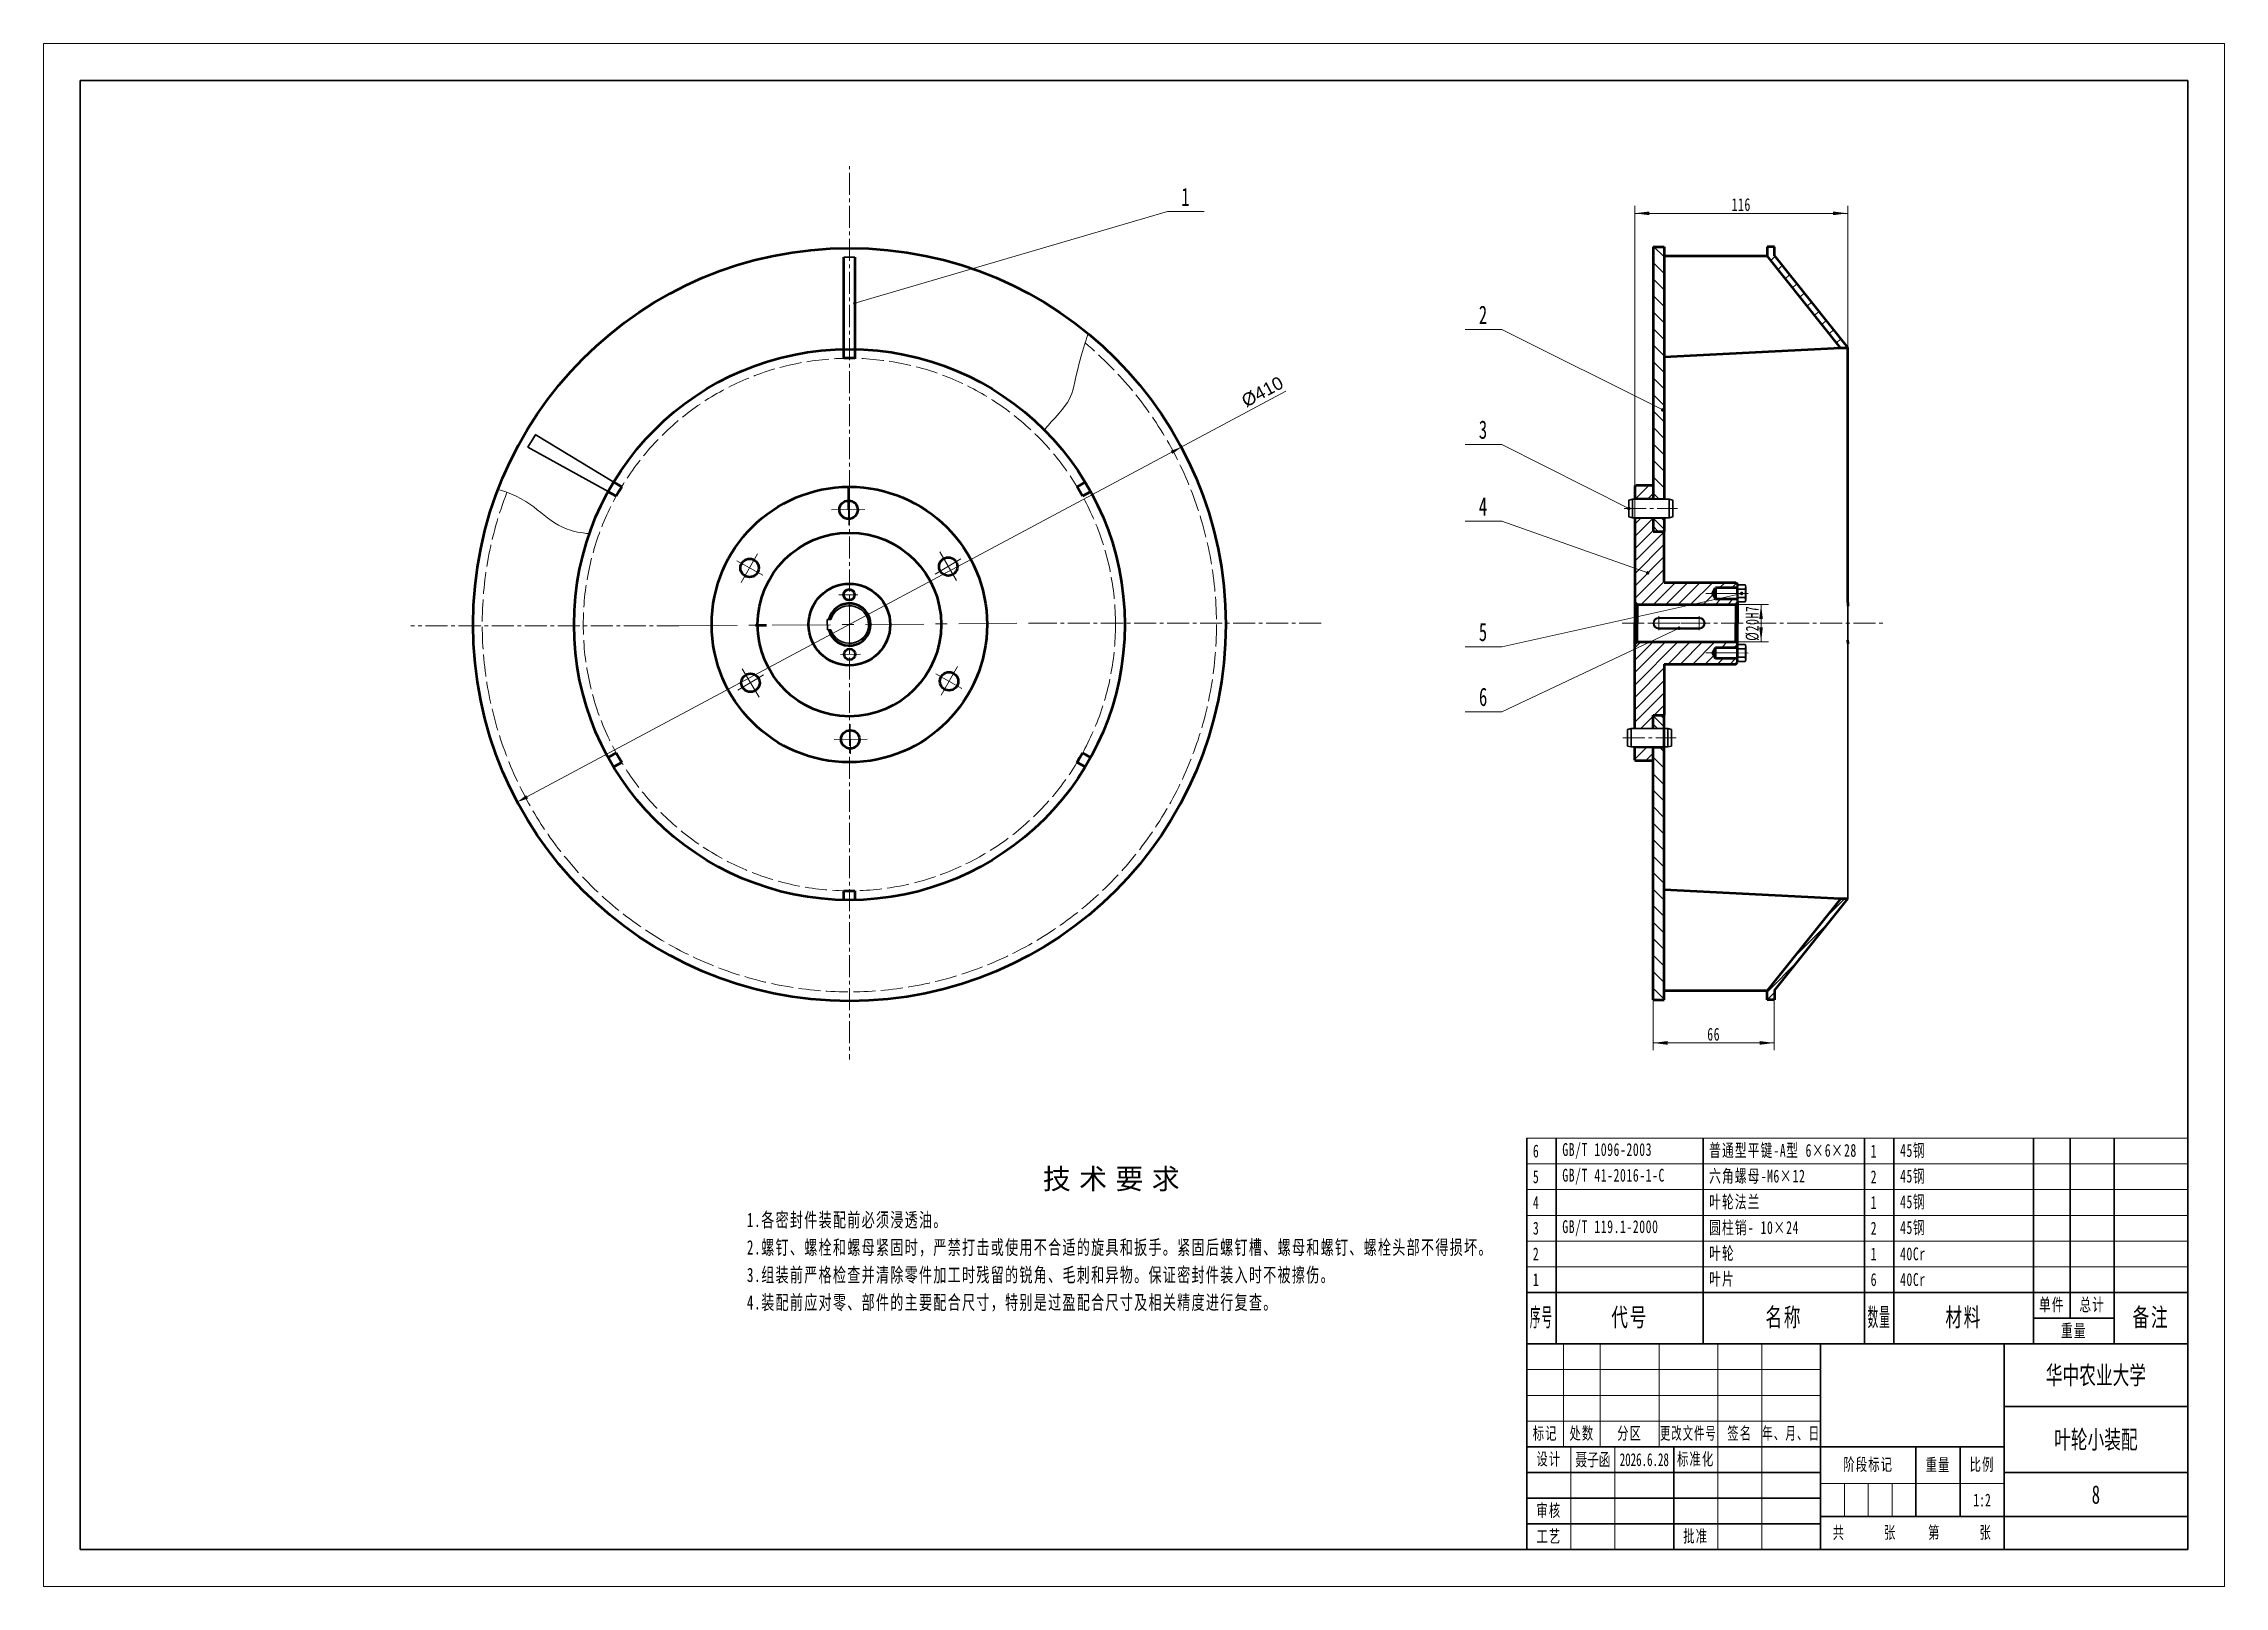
# Model space of a CAD drawing. Header units: millimetres. Extents: x -594 to 594, y -420 to 420.
import ezdxf
from ezdxf.enums import TextEntityAlignment as Align

# ---------------------------------------------------------------- set-up
doc = ezdxf.new("R2010")
doc.units = ezdxf.units.MM
for name, pattern in [('ACAD_ISO02W100', [15, 12, -3]), ('CENTER', [50.8, 31.75, -6.35, 6.35, -6.35]), ('点画线', [18, 12, -2, 2, -2])]:
    doc.linetypes.add(name, pattern=pattern)
doc.layers.get('0').update_dxf_attribs({"lineweight": 35})
for name, color, linetype, lineweight in [('中心线层', 1, '点画线', 18), ('剖面线层', 4, 'Continuous', 18), ('尺寸线层', 3, 'Continuous', 18), ('点划线', 1, 'CENTER', 18), ('粗实线', 7, 'Continuous', 50), ('粗实线层', 7, 'Continuous', 35), ('细实线层', 7, 'Continuous', 18), ('虚线', 2, 'ACAD_ISO02W100', 18)]:
    doc.layers.add(name, color=color, linetype=linetype, lineweight=lineweight)
doc.styles.get("Standard").update_dxf_attribs({"font": ''})
doc.styles.add('TitleStyle', font='')
doc.styles.add('标准', font='', dxfattribs={"width": 0.667})
doc.styles.get('Standard').set_extended_font_data('arial')
doc.styles.get('TitleStyle').set_extended_font_data('宋体')
doc.styles.get('标准').set_extended_font_data('宋体')
doc.dimstyles.new('GB_尺寸', dxfattribs={"dimscale": 2, "dimtxt": 3.5, "dimasz": 4, "dimexe": 2, "dimexo": 0, "dimtad": 1, "dimdsep": 46, "dimtxsty": '标准', "dimblk": '_CAXARROW', "dimcen": 0, "dimdle": 8, "dimazin": 2, "dimtfac": 0.707107, "dimtdec": 3, "dimtmove": 2, "dimatfit": 3, "dimldrblk": '_CAXARROW', "dimfxl": 1, "dimfrac": 2, "dimarcsym": 1})
doc.dimstyles.new('角度标注', dxfattribs={"dimscale": 2, "dimtxt": 3.5, "dimasz": 3, "dimexe": 3, "dimexo": 1, "dimgap": 1, "dimtad": 1, "dimdsep": 46, "dimtxsty": 'Standard', "dimcen": 1.5, "dimdle": 6, "dimaunit": 1, "dimadec": 0, "dimazin": 0, "dimtfac": 1, "dimtmove": 0, "dimatfit": 3, "dimfxl": 1, "dimtolj": 1, "dimarcsym": 0})
pattern_1 = [(135, (0, 0), (-4.49013, -4.49013), [])]
pattern_2 = [(135, (0, 0), (-2.245064, -2.245064), [])]
pattern_3 = [(45, (0, 0), (-3.367596, 3.367596), [])]

# ---------------------------------------------------------------- blocks, each defined once
blk = doc.blocks.new('$CAXA_TITLE_151E506F$')
at = {"layer": '粗实线层'}
for p, q in [((0, 56), (-180, 56)), ((-180, 56), (-180, 0)), ((-100, 56), (-100, 0)), ((-50, 56), (-50, 0)), ((0, 0), (0, 56)), ((0, 39), (-50, 39)), ((-50, 28), (-180, 28)), ((-140, 28), (-140, 0)), ((-74, 28), (-74, 9)), ((-62, 28), (-62, 9)), ((-100, 21), (-180, 21)), ((0, 21), (-50, 21)), ((-100, 14), (-180, 14)), ((-100, 7), (-180, 7)), ((0, 9), (-100, 9)), ((0, 0), (-180, 0))]:
    blk.add_line(p, q, dxfattribs=at)
at = {"layer": '细实线层'}
for p, q in [((-170, 56), (-170, 28)), ((-160, 56), (-160, 28)), ((-144, 56), (-144, 28)), ((-128, 56), (-128, 0)), ((-116, 56), (-116, 0)), ((-100, 49), (-180, 49)), ((-100, 42), (-180, 42)), ((-100, 35), (-180, 35)), ((-168, 28), (-168, 0)), ((-156, 28), (-156, 0)), ((-50, 18), (-100, 18)), ((-93.5, 18), (-93.5, 9)), ((-87, 18), (-87, 9)), ((-80.5, 18), (-80.5, 9))]:
    blk.add_line(p, q, dxfattribs=at)
at = {"layer": '尺寸线层', "attachment_point": 5, "line_spacing_factor": 1.369753, "style": '标准'}
for s, insert, char_height, width in [('\\T1.1;标记', (-175, 31.5), 3.386, 18), ('\\T1.1;处数', (-165, 31.5), 3.386, 18), ('\\T1.1;分区', (-152, 31.5), 3.386, 30), ('\\T1.1;{\\W0.60886;更改文件号}', (-136, 31.5), 3.3865, 30), ('\\T1.1;签名', (-122, 31.5), 3.386, 22), ('\\T1.1;{\\W0.622239;年、月、日}', (-108, 31.5), 3.3865, 30), ('\\T1.1;设计', (-174, 24.5), 3.386, 22), ('\\T1.1;标准化', (-134, 24.5), 3.386, 22), ('\\T1.1;阶段标记', (-87, 23), 3.386, 50), ('\\T1.1;重量', (-68, 23), 3.386, 22), ('\\T1.1;比例', (-56, 23), 3.386, 22), ('\\T1.1;审核', (-174, 10.5), 3.386, 22), ('\\T1.1;共', (-95, 4.5), 3.386, 8), ('\\T1.1;张', (-81, 4.5), 3.386, 8), ('\\T1.1;第', (-69, 4.5), 3.386, 8), ('\\T1.1;张', (-55, 4.5), 3.386, 8), ('\\T1.1;工艺', (-174, 3.5), 3.386, 22), ('\\T1.1;批准', (-134, 3.5), 3.386, 22)]:
    blk.add_mtext(s, dxfattribs=dict(at, insert=insert, char_height=char_height, width=width))
at = {"layer": '尺寸线层', "style": '标准'}
for tag, height, width, p in [('标记C', 3.54, 0.667, (-175, 52.5)), ('处数C', 3.54, 0.667, (-165, 52.5)), ('分区C', 3.54, 0.667, (-152, 52.5)), ('更改文件号C', 3.54, 0.512156, (-136, 52.5)), ('更改签名C', 3.54, 0.459969, (-122, 52.5)), ('更改日期C', 3.54, 0.62723, (-108, 52.5)), ('标记B', 3.54, 0.667, (-175, 45.5)), ('处数B', 3.54, 0.667, (-165, 45.5)), ('分区B', 3.54, 0.667, (-152, 45.5)), ('更改文件号B', 3.54, 0.512156, (-136, 45.5)), ('更改签名B', 3.54, 0.459969, (-122, 45.5)), ('更改日期B', 3.54, 0.62723, (-108, 45.5)), ('单位名称', 5.05, 0.667, (-25, 47.5)), ('材料名称', 5.05, 0.667, (-75, 42)), ('标记A', 3.54, 0.667, (-175, 38.5)), ('处数A', 3.54, 0.667, (-165, 38.5)), ('分区A', 3.54, 0.667, (-152, 38.5)), ('更改文件号A', 3.54, 0.512156, (-136, 38.5)), ('更改签名A', 3.54, 0.459969, (-122, 38.5)), ('更改日期A', 3.54, 0.62723, (-108, 38.5)), ('图纸名称', 5.05, 0.667, (-25, 30)), ('设计', 3.54, 0.667, (-162, 24.5)), ('设计日期', 3.54, 0.667, (-148, 24.5)), ('标准化', 3.54, 0.667, (-122, 24.5)), ('标准化日期', 3.54, 0.569556, (-108, 24.5)), ('图纸编号', 5.05, 0.667, (-25, 15)), ('审核', 3.54, 0.667, (-162, 10.5)), ('审核日期', 3.54, 0.667, (-148, 10.5)), ('阶段标记S', 3.54, 0.229984, (-96.75, 13.5)), ('阶段标记A', 3.54, 0.229984, (-90.25, 13.5)), ('阶段标记B', 3.54, 0.229984, (-83.75, 13.5)), ('阶段标记C', 3.54, 0.229984, (-77.25, 13.5)), ('重量', 3.54, 0.667, (-68, 13.5)), ('图纸比例', 3.54, 0.524733, (-56, 13.5)), ('页数', 3.54, 0.667, (-88, 4.5)), ('页码', 3.54, 0.667, (-62, 4.5)), ('投影符号', 3.54, 0.667, (-25, 4.5)), ('工艺', 3.54, 0.667, (-162, 3.5)), ('工艺日期', 3.54, 0.667, (-148, 3.5)), ('批准', 3.54, 0.667, (-122, 3.5)), ('批准日期', 3.54, 0.667, (-108, 3.5))]:
    blk.add_attdef(tag, text='', height=height, dxfattribs=dict(at, width=width)).set_placement(p, align=Align.MIDDLE_CENTER)
blk = doc.blocks.new('*X3')
at = {"layer": '中心线层', "linetype": '点画线', "lineweight": 18}
blk.add_line((-2.5, 0), (26.5, 0), dxfattribs=at)
at = {"layer": '粗实线层'}
for p, q in [((2, 5), (0, 4.5)), ((0, 4.5), (0, -4.5)), ((2, 5), (2, -5)), ((2, 5), (22, 5)), ((22, 5), (22, -5)), ((22, 5), (24, 4.5)), ((24, 4.5), (24, -4.5)), ((2, -5), (0, -4.5)), ((2, -5), (22, -5)), ((22, -5), (24, -4.5))]:
    blk.add_line(p, q, dxfattribs=at)
blk = doc.blocks.new('*X4')
at = {"layer": '中心线层', "linetype": '点画线', "lineweight": 18}
blk.add_line((-2.5, 0), (26.5, 0), dxfattribs=at)
at = {"layer": '粗实线层'}
for p, q in [((2, 5), (0, 4.5)), ((0, 4.5), (0, -4.5)), ((2, 5), (2, -5)), ((2, 5), (22, 5)), ((22, 5), (22, -5)), ((22, 5), (24, 4.5)), ((24, 4.5), (24, -4.5)), ((2, -5), (0, -4.5)), ((2, -5), (22, -5)), ((22, -5), (24, -4.5))]:
    blk.add_line(p, q, dxfattribs=at)
blk = doc.blocks.new('*X5')
at = {"layer": '中心线层'}
blk.add_line((0, -1.2), (0, 5.7), dxfattribs=at)
at = {"layer": '粗实线层'}
for p, q in [((-4.6, 0.3), (-4.6, 4.1)), ((-3.5, 4.4), (3.5, 4.4)), ((-3.5, 0), (3.5, 0)), ((-2.3, 0.3), (-2.3, 4.1)), ((2.3, 0.3), (2.3, 4.1)), ((4.6, 0.3), (4.6, 4.1))]:
    blk.add_line(p, q, dxfattribs=at)
for centre, radius, start, end in [((-3.5, 2.1), 2.31, 60, 120), ((-3.5, 2.3), 2.31, 240, 300), ((0, -4.4), 8.77, 74.7385, 105.2615), ((0, 8.8), 8.77, 254.7385, 285.2615), ((3.5, 2.1), 2.31, 60, 120), ((3.5, 2.3), 2.31, 240, 300)]:
    blk.add_arc(centre, radius, start, end, dxfattribs=at)
blk = doc.blocks.new('*X6')
at = {"layer": '中心线层'}
blk.add_line((0, -1.2), (0, 5.7), dxfattribs=at)
at = {"layer": '粗实线层'}
for p, q in [((-4.6, 0.3), (-4.6, 4.1)), ((-3.5, 4.4), (3.5, 4.4)), ((-3.5, 0), (3.5, 0)), ((-2.3, 0.3), (-2.3, 4.1)), ((2.3, 0.3), (2.3, 4.1)), ((4.6, 0.3), (4.6, 4.1))]:
    blk.add_line(p, q, dxfattribs=at)
for centre, radius, start, end in [((-3.5, 2.1), 2.31, 60, 120), ((-3.5, 2.3), 2.31, 240, 300), ((0, -4.4), 8.77, 74.7385, 105.2615), ((0, 8.8), 8.77, 254.7385, 285.2615), ((3.5, 2.1), 2.31, 60, 120), ((3.5, 2.3), 2.31, 240, 300)]:
    blk.add_arc(centre, radius, start, end, dxfattribs=at)
blk = doc.blocks.new('$CAXA_FRAME_13B17AC1$')
at = {"layer": '粗实线层'}
for p, q in [((-287, 200), (-287, -200)), ((287, 200), (-287, 200)), ((287, -200), (287, 200)), ((-287, -200), (287, -200))]:
    blk.add_line(p, q, dxfattribs=at)
at = {"layer": '细实线层'}
for p, q in [((297, 210), (-297, 210)), ((-297, 210), (-297, -210)), ((297, -210), (297, 210)), ((-297, -210), (297, -210))]:
    blk.add_line(p, q, dxfattribs=at)
blk = doc.blocks.new('*X10')
at = {"layer": '粗实线'}
blk.add_circle((0, 0), 5, dxfattribs=at)
blk = doc.blocks.new('*X9')
at = {"layer": '粗实线'}
blk.add_blockref('*X10', (0, 0), dxfattribs=at)
blk = doc.blocks.new('*X8')
at = {"color": 0, "linetype": 'ByBlock', "lineweight": -2}
blk.add_blockref('*X9', (0, 62.5), dxfattribs=at)
for p, rotation in [((-54.1, 31.2), 60.00000000000001), ((54.1, 31.2), 299.9999999999999), ((-54.1, -31.3), 120), ((54.1, -31.3), 239.9999999999999), ((0, -62.5), 180)]:
    blk.add_blockref('*X9', p, dxfattribs=dict(at, rotation=rotation))
blk = doc.blocks.new('*X13')
at = {"layer": '点划线'}
blk.add_line((-7, -4.1), (7, 4.1), dxfattribs=at)
blk = doc.blocks.new('*X12')
at = {"layer": '点划线'}
blk.add_blockref('*X13', (0, 0), dxfattribs=at)
blk = doc.blocks.new('*X11')
at = {"color": 0, "linetype": 'ByBlock', "lineweight": -2}
for p, rotation in [((0, 62.3), 59.99999999999999), ((-54, 31.2), 120), ((54, -31.2), 299.9999999999999), ((-54, -31.2), 180), ((0, -62.3), 239.9999999999999)]:
    blk.add_blockref('*X12', p, dxfattribs=dict(at, rotation=rotation))
blk.add_blockref('*X12', (54, 31.2), dxfattribs=at)
blk = doc.blocks.new('*X16')
at = {"layer": '粗实线'}
blk.add_circle((0, 0), 3, dxfattribs=at)
blk = doc.blocks.new('*X15')
at = {"layer": '粗实线'}
blk.add_blockref('*X16', (0, 0), dxfattribs=at)
blk = doc.blocks.new('*X14')
at = {"color": 0, "linetype": 'ByBlock', "lineweight": -2}
blk.add_blockref('*X15', (0, 16.2), dxfattribs=at)
at = {"color": 0, "linetype": 'ByBlock', "lineweight": -2, "rotation": 180}
blk.add_blockref('*X15', (0, -16.2), dxfattribs=at)
blk = doc.blocks.new('*X19')
at = {"layer": '点划线'}
blk.add_line((-9, 0), (9, 0), dxfattribs=at)
blk = doc.blocks.new('*X18')
at = {"layer": '点划线'}
blk.add_blockref('*X19', (0, 0), dxfattribs=at)
blk = doc.blocks.new('*X17')
at = {"color": 0, "linetype": 'ByBlock', "lineweight": -2}
blk.add_blockref('*X18', (-0.2, 62.5), dxfattribs=at)
for p, rotation in [((-54.2, 31.1), 59.99999999999999), ((54, 31.4), 299.9999999999999), ((-54, -31.4), 120), ((54.2, -31.1), 239.9999999999999), ((0.2, -62.5), 180)]:
    blk.add_blockref('*X18', p, dxfattribs=dict(at, rotation=rotation))
blk = doc.blocks.new('*X22')
at = {"layer": '粗实线'}
for p, q in [((-3, -2.5), (-3, 2.5)), ((3, 2.5), (3, -2.5)), ((0, -2.5), (-3, -2.5)), ((3, -2.5), (0, -2.5))]:
    blk.add_line(p, q, dxfattribs=at)
blk = doc.blocks.new('*X21')
at = {"layer": '粗实线'}
blk.add_blockref('*X22', (0, 0), dxfattribs=at)
blk = doc.blocks.new('*X20')
at = {"color": 0, "linetype": 'ByBlock', "lineweight": -2}
blk.add_blockref('*X21', (0, 147.5), dxfattribs=at)
for p, rotation in [((-127.7, 73.7), 59.99999999999999), ((127.7, 73.7), 299.9999999999999), ((-127.7, -73.7), 120), ((127.7, -73.7), 239.9999999999999), ((0, -147.5), 180)]:
    blk.add_blockref('*X21', p, dxfattribs=dict(at, rotation=rotation))
blk = doc.blocks.new('*X23')
at = {"layer": '中心线层', "linetype": '点画线', "lineweight": 18}
blk.add_line((-1.5, 0), (29.5, 0), dxfattribs=at)
at = {"layer": '中心线层'}
for p, q in [((3, 3.75), (3, -3.75)), ((25, -3.75), (25, 3.75))]:
    blk.add_line(p, q, dxfattribs=at)
at = {"layer": '粗实线层'}
for p, q in [((3, 3), (25, 3)), ((3, 2.75), (25, 2.75)), ((3, -2.75), (25, -2.75)), ((3, -3), (25, -3))]:
    blk.add_line(p, q, dxfattribs=at)
for centre, radius, start, end in [((3, 0), 3, 90, 270), ((3, 0), 2.75, 90, 270), ((25, 0), 3, 270, 90), ((25, 0), 2.75, 270, 90)]:
    blk.add_arc(centre, radius, start, end, dxfattribs=at)
blk = doc.blocks.new('$CAXA_BOMTABLE_86AFA1F5$')
at = {"layer": '细实线层', "color": 0, "linetype": 'Continuous', "lineweight": 18}
for p, q in [((-360, 112), (0, 112)), ((-360, 98), (0, 98)), ((-360, 98), (0, 98)), ((-360, 84), (0, 84)), ((-360, 84), (0, 84)), ((-360, 70), (0, 70)), ((-360, 70), (0, 70)), ((-360, 56), (0, 56)), ((-360, 56), (0, 56)), ((-360, 42), (0, 42)), ((-360, 42), (0, 42)), ((-360, 28), (0, 28))]:
    blk.add_line(p, q, dxfattribs=at)
at = {"layer": '细实线层', "color": 0, "linetype": 'Continuous', "lineweight": 35}
for p, q in [((-360, 112), (-360, 98)), ((-344, 112), (-344, 98)), ((-264, 112), (-264, 98)), ((-176, 112), (-176, 98)), ((-160, 112), (-160, 98)), ((-84, 112), (-84, 98)), ((-64, 112), (-64, 98)), ((-40, 112), (-40, 98)), ((0, 112), (0, 98)), ((0, 112), (0, 98)), ((-360, 98), (-360, 84)), ((-344, 98), (-344, 84)), ((-264, 98), (-264, 84)), ((-176, 98), (-176, 84)), ((-160, 98), (-160, 84)), ((-84, 98), (-84, 84)), ((-64, 98), (-64, 84)), ((-40, 98), (-40, 84)), ((0, 98), (0, 84)), ((0, 98), (0, 84)), ((-360, 84), (-360, 70)), ((-344, 84), (-344, 70)), ((-264, 84), (-264, 70)), ((-176, 84), (-176, 70)), ((-160, 84), (-160, 70)), ((-84, 84), (-84, 70)), ((-64, 84), (-64, 70)), ((-40, 84), (-40, 70)), ((0, 84), (0, 70)), ((0, 84), (0, 70)), ((-360, 70), (-360, 56)), ((-344, 70), (-344, 56)), ((-264, 70), (-264, 56)), ((-176, 70), (-176, 56)), ((-160, 70), (-160, 56)), ((-84, 70), (-84, 56)), ((-64, 70), (-64, 56)), ((-40, 70), (-40, 56)), ((0, 70), (0, 56)), ((0, 70), (0, 56)), ((-360, 56), (-360, 42)), ((-344, 56), (-344, 42)), ((-264, 56), (-264, 42)), ((-176, 56), (-176, 42)), ((-160, 56), (-160, 42)), ((-84, 56), (-84, 42)), ((-64, 56), (-64, 42)), ((-40, 56), (-40, 42)), ((0, 56), (0, 42)), ((0, 56), (0, 42)), ((-360, 42), (-360, 28)), ((-344, 42), (-344, 28)), ((-264, 42), (-264, 28)), ((-176, 42), (-176, 28)), ((-160, 42), (-160, 28)), ((-84, 42), (-84, 28)), ((-64, 42), (-64, 28)), ((-40, 42), (-40, 28)), ((0, 42), (0, 28)), ((0, 42), (0, 28)), ((-360, 28), (0, 28)), ((-360, 28), (-360, 0)), ((-344, 28), (-344, 0)), ((-264, 28), (-264, 0)), ((-176, 28), (-176, 0)), ((-160, 28), (-160, 0)), ((-84, 28), (-84, 0)), ((-64, 28), (-64, 14)), ((-40, 28), (-40, 14)), ((0, 28), (0, 0)), ((-84, 14), (-40, 14)), ((-40, 14), (-40, 0)), ((-360, 0), (0, 0))]:
    blk.add_line(p, q, dxfattribs=at)
at = {"layer": '细实线层', "color": 0, "line_spacing_factor": 1.15057, "style": '标准'}
for s, insert, char_height, width, attachment_point in [('\\T1.1;6', (-356.68, 105), 7, 23.96, 4), ('\\T1.1;GB/T 1096-2003', (-340.68, 105), 7, 151.96, 4), ('\\T1.1;普通型平键-A型 6×6×28', (-260.68, 105), 7, 167.96, 4), ('\\T1.1;1', (-172.68, 105), 7, 23.96, 4), ('\\T1.1;45钢', (-156.68, 105), 7, 143.96, 4), ('\\T1.1;GB/T 41-2016-1-C', (-340.68, 91), 7, 151.96, 4), ('\\T1.1;六角螺母-M6×12', (-260.68, 91), 7, 167.96, 4), ('\\T1.1;45钢', (-156.68, 91), 7, 143.96, 4), ('\\T1.1;5', (-356.68, 91), 7, 23.96, 4), ('\\T1.1;2', (-172.68, 91), 7, 23.96, 4), ('\\T1.1;4', (-356.68, 77), 7, 23.96, 4), ('\\T1.1;叶轮法兰', (-260.68, 77), 7, 167.96, 4), ('\\T1.1;1', (-172.68, 77), 7, 23.96, 4), ('\\T1.1;45钢', (-156.68, 77), 7, 143.96, 4), ('\\T1.1;3', (-356.68, 63), 7, 23.96, 4), ('\\T1.1;GB/T 119.1-2000', (-340.68, 63), 7, 151.96, 4), ('\\T1.1;圆柱销- 10×24', (-260.68, 63), 7, 167.96, 4), ('\\T1.1;2', (-172.68, 63), 7, 23.96, 4), ('\\T1.1;45钢', (-156.68, 63), 7, 143.96, 4), ('\\T1.1;2', (-356.68, 49), 7, 23.96, 4), ('\\T1.1;叶轮', (-260.68, 49), 7, 167.96, 4), ('\\T1.1;1', (-172.68, 49), 7, 23.96, 4), ('\\T1.1;40Cr', (-156.68, 49), 7, 143.96, 4), ('\\T1.1;1', (-356.68, 35), 7, 23.96, 4), ('\\T1.1;叶片', (-260.68, 35), 7, 167.96, 4), ('\\T1.1;6', (-172.68, 35), 7, 23.96, 4), ('\\T1.1;40Cr', (-156.68, 35), 7, 143.96, 4), ('\\T1.1;单件', (-74, 21), 7, 33.48, 5), ('\\T1.1;总计', (-52, 21), 7, 40.68, 5), ('\\T1.1;{\\W0.425474;序号}', (-352, 14), 10, 23.76, 5), ('\\T1.1;代号', (-304, 14), 10, 138.96, 5), ('\\T1.1;名称', (-220, 14), 10, 153.36, 5), ('\\T1.1;{\\W0.422936;数量}', (-168, 14), 10, 23.76, 5), ('\\T1.1;材料', (-122, 14), 10, 131.76, 5), ('\\T1.1;备注', (-20, 14), 10, 66.96, 5), ('\\T1.1;重量', (-62, 7), 7, 76.68, 5)]:
    blk.add_mtext(s, dxfattribs=dict(at, insert=insert, char_height=char_height, width=width, attachment_point=attachment_point))
blk = doc.blocks.new('*X25')
at = {"layer": '细实线层', "lineweight": 18}
h = blk.add_hatch(color=0, dxfattribs=at)
edge = h.paths.add_edge_path(flags=0)
edge.add_arc((0, 0), 1, 0, 360)
at = {"layer": '细实线层', "color": 0}
for p, q in [((0, 0), (170.3, 49.9)), ((170.3, 49.9), (190.3, 49.9))]:
    blk.add_line(p, q, dxfattribs=at)
at = {"layer": '细实线层', "color": 0, "lineweight": 18, "insert": (180.3, 52.9), "char_height": 10, "width": 34, "attachment_point": 8, "line_spacing_factor": 1.15057, "style": '标准'}
blk.add_mtext('\\T1.1;1', dxfattribs=at)
blk = doc.blocks.new('*X26')
at = {"layer": '细实线层', "lineweight": 18}
h = blk.add_hatch(color=0, dxfattribs=at)
edge = h.paths.add_edge_path(flags=0)
edge.add_arc((0, 0), 1, 0, 360)
at = {"layer": '细实线层', "color": 0}
for p, q in [((-87.7, 43.8), (-107.7, 43.8)), ((0, 0), (-87.7, 43.8))]:
    blk.add_line(p, q, dxfattribs=at)
at = {"layer": '细实线层', "color": 0, "lineweight": 18, "insert": (-97.7, 46.8), "char_height": 10, "width": 34, "attachment_point": 8, "line_spacing_factor": 1.15057, "style": '标准'}
blk.add_mtext('\\T1.1;2', dxfattribs=at)
blk = doc.blocks.new('*X27')
at = {"layer": '细实线层', "lineweight": 18}
h = blk.add_hatch(color=0, dxfattribs=at)
edge = h.paths.add_edge_path(flags=0)
edge.add_arc((0, 0), 1, 0, 360)
at = {"layer": '细实线层', "color": 0}
for p, q in [((-69.2, 34.8), (-89.2, 34.8)), ((0, 0), (-69.2, 34.8))]:
    blk.add_line(p, q, dxfattribs=at)
at = {"layer": '细实线层', "color": 0, "lineweight": 18, "insert": (-79.2, 37.8), "char_height": 10, "width": 34, "attachment_point": 8, "line_spacing_factor": 1.15057, "style": '标准'}
blk.add_mtext('\\T1.1;3', dxfattribs=at)
blk = doc.blocks.new('*X28')
at = {"layer": '细实线层', "lineweight": 18}
h = blk.add_hatch(color=0, dxfattribs=at)
edge = h.paths.add_edge_path(flags=0)
edge.add_arc((0, 0), 1, 0, 360)
at = {"layer": '细实线层', "color": 0}
for p, q in [((-79.5, 28.2), (-99.5, 28.2)), ((0, 0), (-79.5, 28.2))]:
    blk.add_line(p, q, dxfattribs=at)
at = {"layer": '细实线层', "color": 0, "lineweight": 18, "insert": (-89.5, 31.2), "char_height": 10, "width": 34, "attachment_point": 8, "line_spacing_factor": 1.15057, "style": '标准'}
blk.add_mtext('\\T1.1;4', dxfattribs=at)
blk = doc.blocks.new('*X29')
at = {"layer": '细实线层', "lineweight": 18}
h = blk.add_hatch(color=0, dxfattribs=at)
edge = h.paths.add_edge_path(flags=0)
edge.add_arc((0, 0), 1, 0, 360)
at = {"layer": '细实线层', "color": 0}
for p, q in [((0, 0), (-130.7, -29.1)), ((-130.7, -29.1), (-150.7, -29.1))]:
    blk.add_line(p, q, dxfattribs=at)
at = {"layer": '细实线层', "color": 0, "lineweight": 18, "insert": (-140.7, -26.1), "char_height": 10, "width": 34, "attachment_point": 8, "line_spacing_factor": 1.15057, "style": '标准'}
blk.add_mtext('\\T1.1;5', dxfattribs=at)
blk = doc.blocks.new('*X30')
at = {"layer": '细实线层', "lineweight": 18}
h = blk.add_hatch(color=0, dxfattribs=at)
edge = h.paths.add_edge_path(flags=0)
edge.add_arc((0, 0), 1, 0, 360)
at = {"layer": '细实线层', "color": 0}
for p, q in [((0, 0), (-96.5, -45.5)), ((-96.5, -45.5), (-116.5, -45.5))]:
    blk.add_line(p, q, dxfattribs=at)
at = {"layer": '细实线层', "color": 0, "lineweight": 18, "insert": (-106.5, -42.5), "char_height": 10, "width": 34, "attachment_point": 8, "line_spacing_factor": 1.15057, "style": '标准'}
blk.add_mtext('\\T1.1;6', dxfattribs=at)
blk = doc.blocks.new('*X31')
at = {"layer": '尺寸线层', "linetype": 'Continuous'}
for points in [[(25.8, 200.3), (20.9, 196.6), (20, 198.3)], [(-335.9, 7.1), (-330.1, 9), (-331.1, 10.8)]]:
    blk.add_hatch(color=0, dxfattribs=at).paths.add_polyline_path(points, flags=0)
at = {"layer": '尺寸线层', "color": 0, "linetype": 'Continuous'}
blk.add_line((82.8, 230.8), (-335.9, 7.1), dxfattribs=at)
at = {"layer": '尺寸线层', "color": 0, "insert": (70, 230.4), "char_height": 7, "width": 46.119, "attachment_point": 5, "rotation": 28.11}
blk.add_mtext('%%C410', dxfattribs=at)
blk = doc.blocks.new('_CAXARROW')
blk.add_hatch(color=0).paths.add_polyline_path([(0, 0), (-1, 0.125), (-1, -0.125)], flags=0)
blk = doc.blocks.new('*X32')
at = {"layer": '尺寸线层', "linetype": 'Continuous'}
for points in [[(282.8, -124.1), (290.8, -123.1), (290.8, -125.1)], [(348.8, -124.1), (340.8, -123.1), (340.8, -125.1)]]:
    blk.add_hatch(color=0, dxfattribs=at).paths.add_polyline_path(points, flags=0)
at = {"layer": '尺寸线层', "color": 0, "linetype": 'Continuous'}
for p, q in [((282.8, -100.6), (282.8, -128.1)), ((348.8, -100.6), (348.8, -128.1)), ((282.8, -124.1), (348.8, -124.1))]:
    blk.add_line(p, q, dxfattribs=at)
at = {"layer": '尺寸线层', "color": 0, "insert": (315.8, -119.4), "char_height": 7, "width": 14, "attachment_point": 5, "line_spacing_factor": 1.15057, "style": '标准'}
blk.add_mtext('\\T1.1;66', dxfattribs=at)
blk = doc.blocks.new('*X33')
at = {"layer": '尺寸线层', "color": 0, "lineweight": -2, "insert": (89.99, 0), "char_height": 5, "width": 618.4848, "attachment_point": 2, "style": 'TitleStyle'}
blk.add_mtext('\\T1.3;技术要求', dxfattribs=at)
at = {"layer": '尺寸线层', "color": 0, "lineweight": -2, "insert": (0, -10.76), "char_height": 3.5, "width": 309.2424, "attachment_point": 1, "line_spacing_factor": 1.15057, "style": '标准'}
blk.add_mtext('\\T1.1;\\pxi-1,l1;1.各密封件装配前必须浸透油。\\P2.螺钉、螺栓和螺母紧固时，严禁打击或使用不合适的旋具和扳手。紧固后螺钉槽、螺母和螺钉、螺栓头部不得损坏。\\P3.组装前严格检查并清除零件加工时残留的锐角、毛刺和异物。保证密封件装入时不被擦伤。\\P4.装配前应对零、部件的主要配合尺寸，特别是过盈配合尺寸及相关精度进行复查。\\P', dxfattribs=at)
blk = doc.blocks.new('*X34')
at = {"layer": '尺寸线层', "linetype": 'Continuous'}
for points in [[(272.8, 327.6), (280.8, 328.6), (280.8, 326.6)], [(388.8, 327.6), (380.8, 328.6), (380.8, 326.6)]]:
    blk.add_hatch(color=0, dxfattribs=at).paths.add_polyline_path(points, flags=0)
at = {"layer": '尺寸线层', "color": 0, "linetype": 'Continuous'}
for p, q in [((272.8, 104.4), (272.8, 331.6)), ((272.8, 327.6), (388.8, 327.6)), ((388.8, 104.4), (388.8, 331.6))]:
    blk.add_line(p, q, dxfattribs=at)
at = {"layer": '尺寸线层', "color": 0, "insert": (330.8, 332.3), "char_height": 7, "width": 19.177, "attachment_point": 5, "line_spacing_factor": 1.15057, "style": '标准'}
blk.add_mtext('\\T1.1;116', dxfattribs=at)
blk = doc.blocks.new('*X35')
at = {"layer": '尺寸线层', "linetype": 'Continuous'}
for points in [[(341.6, 114.7), (342.6, 106.7), (340.6, 106.7)], [(341.6, 94.2), (342.6, 102.2), (340.6, 102.2)]]:
    blk.add_hatch(color=0, dxfattribs=at).paths.add_polyline_path(points, flags=0)
at = {"layer": '尺寸线层', "color": 0, "linetype": 'Continuous'}
for p, q in [((327.8, 114.7), (345.6, 114.7)), ((341.6, 114.7), (341.6, 94.2)), ((327.8, 94.2), (345.6, 94.2))]:
    blk.add_line(p, q, dxfattribs=at)
at = {"layer": '尺寸线层', "color": 0, "insert": (336.9, 104.4), "char_height": 7, "width": 36.789, "attachment_point": 5, "rotation": 90, "line_spacing_factor": 1.15057, "style": '标准'}
blk.add_mtext('\\T1.1;%%C20H7', dxfattribs=at)

msp = doc.modelspace()

# ---------------------------------------------------------------- hatches: boundary and pattern name
at = {"layer": '剖面线层'}
h = msp.add_hatch(dxfattribs=at)
h.set_pattern_fill('ANSI31', color=3, style=0, pattern_type=0)
h.set_pattern_definition(pattern_1)
h.paths.add_polyline_path([(288.835, 309.435), (282.835, 309.435), (282.835, 179.435), (282.835, 178.935), (282.835, 171.935), (288.835, 171.935)], flags=0)
h = msp.add_hatch(dxfattribs=at)
h.set_pattern_fill('ANSI31', color=3, style=0, pattern_type=0)
h.set_pattern_definition([(45, (0, 0), (-4.49013, 4.49013), [])])
h.paths.add_polyline_path([(384.888, 254.369), (388.835, 254.369), (388.835, 254.435), (348.835, 304.435), (348.835, 309.435), (344.835, 309.435), (344.835, 304.435)], flags=0)
h = msp.add_hatch(dxfattribs=at)
h.set_pattern_fill('ANSI31', color=3, style=0, pattern_type=0)
h.set_pattern_definition(pattern_3)
h.paths.add_polyline_path([(288.835, 154.435), (282.835, 154.435), (282.835, 161.935), (272.835, 161.935), (272.835, 115.935), (274.114, 114.656), (288.835, 114.656), (327.835, 114.656), (328.835, 115.656), (328.835, 117.656), (316.835, 117.656), (315.103, 120.656), (316.835, 123.656), (328.835, 123.656), (328.835, 125.656), (327.835, 126.656), (288.835, 126.656)], flags=0)
h = msp.add_hatch(dxfattribs=at)
h.set_pattern_fill('ANSI31', color=3, style=0, pattern_type=0)
h.set_pattern_definition(pattern_3)
h.paths.add_polyline_path([(288.835, 54.435), (282.835, 54.435), (282.835, 46.935), (272.835, 46.935), (272.835, 92.935), (274.114, 94.214), (288.835, 94.214), (327.835, 94.214), (328.835, 93.214), (328.835, 91.214), (316.835, 91.214), (315.103, 88.214), (316.835, 85.214), (328.835, 85.214), (328.835, 83.214), (327.835, 82.214), (288.835, 82.214)], flags=0)
h = msp.add_hatch(dxfattribs=at)
h.set_pattern_fill('无图案', color=256, style=0, pattern_type=0)
h.set_pattern_definition([(45, (0, 0), (-2.12132, 2.12132), [])])
h.paths.add_polyline_path([(344.835, -95.565), (384.835, -45.565), (384.888, -45.499), (388.835, -45.499), (388.835, -45.565), (348.835, -95.565), (348.835, -100.565), (344.835, -100.565)], flags=0)
at = {"layer": '点划线'}
h = msp.add_hatch(dxfattribs=at)
h.set_pattern_fill('ANSI31', color=3, style=0, pattern_type=0)
h.set_pattern_definition(pattern_2)
h.paths.add_polyline_path([(282.835, 154.435), (288.835, 154.435), (288.835, 161.935), (282.835, 161.935)], flags=0)
h = msp.add_hatch(dxfattribs=at)
h.set_pattern_fill('ANSI31', color=3, style=0, pattern_type=0)
h.set_pattern_definition(pattern_2)
h.paths.add_polyline_path([(288.835, 54.435), (282.835, 54.435), (282.835, 46.935), (288.835, 46.935)], flags=0)
at = {"layer": '虚线'}
h = msp.add_hatch(dxfattribs=at)
h.set_pattern_fill('ANSI31', color=3, style=0, pattern_type=0)
h.set_pattern_definition(pattern_3)
h.paths.add_polyline_path([(282.835, 178.935), (282.335, 179.435), (273.335, 179.435), (272.835, 178.935), (272.835, 171.935), (282.835, 171.935)], flags=0)
h = msp.add_hatch(dxfattribs=at)
h.set_pattern_fill('ANSI31', color=3, style=0, pattern_type=0)
h.set_pattern_definition(pattern_3)
h.paths.add_polyline_path([(282.835, 36.935), (272.835, 36.935), (272.835, 29.935), (273.335, 29.435), (282.335, 29.435), (282.835, 29.935)], flags=0)

# ---------------------------------------------------------------- linework, layer by layer
for p, q in [((-165.163, 106.48), (-167.096, 106.466)), ((-167.054, 100.741), (-167.096, 106.466)), ((-165.121, 100.755), (-167.054, 100.741))]:
    msp.add_line(p, q)
msp.add_ellipse((-155.053, 103.692), major_axis=(10.508, 0.077), ratio=0.9729153, start_param=3.42538676, end_param=9.14098385)
at = {"layer": '中心线层'}
for p, q in [((-155.053, 103.692), (-155.053, 353.224)), ((-247.897, 103.009), (-394.035, 103.009)), ((-155.053, 103.692), (-155.053, -133.213)), ((-53.982, 104.435), (102.379, 104.435)), ((265.869, 104.435), (409.28, 104.435))]:
    msp.add_line(p, q, dxfattribs=at)
at = {"layer": '点划线'}
for p, q in [((-160.714, 119.872), (-150.424, 119.947)), ((334.042, 120.656), (311.478, 120.656)), ((-247.897, 103.009), (-53.982, 104.435)), ((-159.88, 87.435), (-148.995, 87.515)), ((334.042, 88.214), (311.478, 88.214))]:
    msp.add_line(p, q, dxfattribs=at)
at = {"layer": '粗实线'}
for p, q in [((282.835, 309.435), (288.835, 309.435)), ((282.835, 309.435), (282.835, 179.435)), ((288.835, 309.435), (288.835, 154.435)), ((348.835, 309.435), (344.835, 309.435)), ((344.835, 309.435), (344.835, 304.435)), ((348.835, 304.435), (348.835, 309.435)), ((-158.053, 253.692), (-158.053, 303.669)), ((-152.053, 303.669), (-152.053, 253.692)), ((288.835, 304.435), (344.835, 304.435)), ((384.835, 254.435), (344.835, 304.435)), ((348.835, 304.435), (388.835, 254.435)), ((288.835, 249.404), (384.888, 254.369)), ((384.835, 254.435), (384.888, 254.369)), ((384.888, 254.369), (388.835, 254.369)), ((388.835, 115.656), (388.835, 254.435)), ((-155.605, 178.69), (-155.513, 166.19)), ((272.835, 178.935), (273.335, 179.435)), ((272.835, 178.935), (272.835, 104.435)), ((282.335, 179.435), (273.335, 179.435)), ((282.335, 179.435), (282.835, 178.935)), ((282.835, 179.435), (282.835, 178.935)), ((282.835, 178.935), (282.835, 154.435)), ((282.835, 178.935), (282.835, 154.435)), ((282.835, 171.935), (272.835, 171.935)), ((282.835, 171.935), (288.835, 171.935)), ((272.835, 161.935), (282.835, 161.935)), ((282.835, 161.935), (288.835, 161.935)), ((282.835, 154.435), (288.835, 154.435)), ((288.835, 126.656), (288.835, 154.435)), ((288.835, 126.656), (288.835, 154.435)), ((272.835, 124.435), (272.835, 104.435)), ((288.835, 126.656), (327.835, 126.656)), ((315.103, 120.656), (316.835, 123.656)), ((315.103, 120.656), (316.835, 117.656)), ((328.835, 123.656), (316.835, 123.656)), ((316.835, 123.656), (316.835, 117.656)), ((327.835, 126.656), (328.835, 125.656)), ((328.835, 125.656), (328.835, 121.833)), ((328.835, 125.656), (328.835, 120.656)), ((328.835, 120.656), (328.835, 123.656)), ((328.835, 121.833), (328.835, 115.656)), ((272.835, 115.935), (274.114, 114.656)), ((274.114, 114.656), (288.835, 114.656)), ((274.114, 114.656), (274.114, 104.435)), ((288.835, 114.656), (327.835, 114.656)), ((316.835, 117.656), (328.835, 117.656)), ((327.835, 114.656), (328.835, 115.656)), ((327.835, 114.656), (327.835, 104.435)), ((328.835, 115.656), (328.835, 114.656)), ((328.835, 114.656), (328.835, 104.435)), ((388.835, 115.656), (388.835, 114.656)), ((388.835, 114.656), (388.835, 113.656)), ((-206.127, 103.38), (-200.127, 103.38)), ((272.835, 84.435), (272.835, 104.435)), ((272.835, 29.935), (272.835, 104.435)), ((274.114, 94.214), (274.114, 104.435)), ((327.835, 94.214), (327.835, 104.435)), ((328.835, 94.214), (328.835, 104.435)), ((388.835, 94.214), (388.835, 95.214)), ((272.835, 92.935), (274.114, 94.214)), ((274.114, 94.214), (288.835, 94.214)), ((288.835, 94.214), (327.835, 94.214)), ((315.103, 88.214), (316.835, 91.214)), ((315.103, 88.214), (316.835, 85.214)), ((316.835, 85.214), (316.835, 91.214)), ((316.835, 91.214), (328.835, 91.214)), ((328.835, 85.214), (316.835, 85.214)), ((327.835, 94.214), (328.835, 93.214)), ((327.835, 82.214), (328.835, 83.214)), ((328.835, 93.214), (328.835, 94.214)), ((328.835, 87.037), (328.835, 93.214)), ((328.835, 83.214), (328.835, 88.214)), ((328.835, 88.214), (328.835, 85.214)), ((328.835, 83.214), (328.835, 87.037)), ((388.835, 94.214), (388.835, 93.214)), ((288.835, 82.214), (288.835, 54.435)), ((288.835, 82.214), (288.835, 54.435)), ((288.835, 82.214), (327.835, 82.214)), ((282.835, 29.935), (282.835, 54.435)), ((282.835, 29.935), (282.835, 54.435)), ((282.835, 54.435), (288.835, 54.435)), ((272.835, 46.935), (282.835, 46.935)), ((282.835, 36.935), (272.835, 36.935)), ((282.835, 46.935), (288.835, 46.935)), ((282.835, 36.935), (288.835, 36.935)), ((272.835, 29.935), (273.335, 29.435)), ((282.335, 29.435), (273.335, 29.435)), ((282.335, 29.435), (282.835, 29.935)), ((282.835, 29.435), (282.835, 29.935)), ((282.835, -100.565), (282.835, 29.435)), ((288.835, -40.534), (384.888, -45.499)), ((384.835, -45.565), (344.835, -95.565)), ((348.835, -95.565), (388.835, -45.565)), ((384.835, -45.565), (384.888, -45.499)), ((384.888, -45.499), (388.835, -45.499)), ((282.835, -100.565), (288.835, -100.565)), ((288.835, -95.565), (344.835, -95.565)), ((344.835, -100.565), (344.835, -95.565)), ((348.835, -100.565), (344.835, -100.565)), ((348.835, -95.565), (348.835, -100.565))]:
    msp.add_line(p, q, dxfattribs=at)
for radius in [205, 150, 75, 50, 22.221]:
    msp.add_circle((-155.053, 103.692), radius, dxfattribs=at)
msp.add_arc((-155.053, 103.692), 11.503, 194.831491, 166.011079, dxfattribs=at)
at = {"layer": '粗实线层'}
for p, q in [((-158.053, 303.669), (-152.053, 303.669)), ((-330.204, 200.198), (-326.068, 207.042)), ((-283.431, 181.275), (-326.205, 207.124)), ((-286.457, 176.094), (-330.204, 200.198)), ((388.835, 113.656), (388.835, 95.214)), ((388.835, 93.214), (388.835, -45.565))]:
    msp.add_line(p, q, dxfattribs=at)
at = {"layer": '细实线层'}
for points, knots in [([(-48.831, 209.601), (-46.771, 212.146), (-28.869, 231.511), (-36.531, 226.443), (-25.053, 262.2)], [0, 0, 0, 0, 6.73985816, 58.8806888, 58.8806888, 58.8806888, 58.8806888]), ([(-296.637, 153.232), (-301.247, 153.507), (-321.563, 157.816), (-325.919, 171.724), (-346.426, 177.187)], [0, 0, 0, 0, 11.41751861, 56.08475031, 56.08475031, 56.08475031, 56.08475031])]:
    msp.add_open_spline(points, degree=3, knots=knots, dxfattribs=at)
at = {"layer": '虚线'}
msp.add_circle((-155.053, 103.692), 144.969, dxfattribs=at)
for start, end in [(89.140434, 90.859566), (158.893979, 50.061883), (148.854008, 151.145763)]:
    msp.add_arc((-155.053, 103.692), 199.977, start, end, dxfattribs=at)

# ---------------------------------------------------------------- block references
msp.add_blockref('*X20', (-155.053, 103.692))
at = {"rotation": 0.4212849041685973}
for name in ['*X11', '*X8', '*X17', '*X14']:
    msp.add_blockref(name, (-155.053, 103.692), dxfattribs=at)
at = {"layer": '尺寸线层', "xscale": 2.230750921231665, "yscale": 2.230750921231665, "zscale": 2.230750921231665}
msp.add_blockref('*X33', (-210.865, -192.528), dxfattribs=at)
at = {"layer": '粗实线层'}
msp.add_blockref('*X23', (282.918, 104.436), dxfattribs=at)
ref = msp.add_blockref('$CAXA_TITLE_151E506F$', (574, -400), dxfattribs=dict(at, xscale=2, yscale=2, zscale=2))
ref.add_attrib('单位名称', '华中农业大学', dxfattribs={"layer": '尺寸线层', "height": 10, "style": '标准', "width": 0.667}).set_placement((524, -305), align=Align.MIDDLE_CENTER)
ref.add_attrib('图纸名称', '叶轮小装配', dxfattribs={"layer": '尺寸线层', "height": 10, "style": '标准', "width": 0.667}).set_placement((524, -340), align=Align.MIDDLE_CENTER)
ref.add_attrib('图纸编号', '8', dxfattribs={"layer": '尺寸线层', "height": 10, "style": '标准', "width": 0.667}).set_placement((524, -370), align=Align.MIDDLE_CENTER)
ref.add_attrib('图纸比例', '1:2', dxfattribs={"layer": '尺寸线层', "height": 7, "style": '标准', "width": 0.667}).set_placement((462, -373), align=Align.MIDDLE_CENTER)
ref.add_attrib('设计', '聂子函', dxfattribs={"layer": '尺寸线层', "height": 7, "style": '标准', "width": 0.667}).set_placement((250, -351), align=Align.MIDDLE_CENTER)
ref.add_attrib('设计日期', '2026.6.28', dxfattribs={"layer": '尺寸线层', "height": 7, "style": '标准', "width": 0.625524}).set_placement((278, -351), align=Align.MIDDLE_CENTER)
at = {"layer": '细实线层'}
for name, p in [('*X25', (-152.053, 278.681)), ('*X26', (288.034, 220.554)), ('*X30', (296.918, 101.686)), ('$CAXA_BOMTABLE_86AFA1F5$', (574, -288))]:
    msp.add_blockref(name, p, dxfattribs=at)

# ---------------------------------------------------------------- dimensions: what is measured, and where the dimension line sits
at = {"layer": '尺寸线层'}
dim = msp.add_diameter_dim_2p(p1=(-335.873, 7.103), p2=(25.766, 200.281), dimstyle='角度标注', override={"dimscale": 2, "dimpost": '%%C<>', "dimsah": 1, "dimldrblk": '_CAXARROW', "dimtfill": 1, "dimtzin": 8}, dxfattribs=at)
dim.commit()
dim.dimension.update_dxf_attribs({"geometry": '*X31', "text_midpoint": (72.679, 225.341), "dimtype": 163})
dim = msp.add_linear_dim(base=(348.835, -124.147), p1=(282.835, -100.565), p2=(348.835, -100.565), dimstyle='GB_尺寸', override={"dimscale": 2, "dimsah": 1, "dimtfill": 1, "dimtzin": 8}, dxfattribs=at)
dim.commit()
dim.dimension.update_dxf_attribs({"geometry": '*X32', "text_midpoint": (315.835, -119.436)})

# ---------------------------------------------------------------- next in the draw order: wipeouts: each hides what was drawn before it
for points in [[(293.536, 166.879), (293.536, 171.344), (291.536, 171.879), (271.536, 171.879), (269.536, 171.344), (269.536, 167.629), (269.536, 166.879), (269.536, 162.415), (271.536, 161.879), (291.536, 161.879), (293.536, 162.415)], [(329.124, 116.036), (332.905, 116.019), (332.905, 116.019), (333.139, 116.575), (333.22, 117.172), (333.22, 117.172), (333.235, 120.637), (333.251, 124.101), (333.251, 124.101), (333.175, 124.699), (332.946, 125.257), (332.946, 125.257), (331.635, 125.263), (329.165, 125.273), (329.165, 125.273), (328.932, 124.718), (328.851, 124.12), (328.851, 124.12), (328.835, 120.656), (328.82, 117.192), (328.82, 117.192), (328.896, 116.594)], [(329.124, 83.594), (332.905, 83.577), (332.905, 83.577), (333.139, 84.133), (333.22, 84.73), (333.22, 84.73), (333.235, 88.194), (333.251, 91.658), (333.251, 91.658), (333.175, 92.256), (332.946, 92.814), (332.946, 92.814), (331.635, 92.82), (329.165, 92.831), (329.165, 92.831), (328.932, 92.275), (328.851, 91.678), (328.851, 91.678), (328.835, 88.214), (328.82, 84.75), (328.82, 84.75), (328.896, 84.152)], [(292.775, 42.038), (292.775, 46.502), (290.775, 47.038), (270.775, 47.038), (268.775, 46.502), (268.775, 42.788), (268.775, 42.038), (268.775, 37.574), (270.775, 37.038), (290.775, 37.038), (292.775, 37.574)]]:
    msp.add_wipeout(points).dxf.layer = '粗实线'

# ---------------------------------------------------------------- next in the draw order: hatches: boundary and pattern name
at = {"layer": '剖面线层'}
h = msp.add_hatch(dxfattribs=at)
h.set_pattern_fill('ANSI31', color=3, style=0, pattern_type=0)
h.set_pattern_definition(pattern_1)
h.paths.add_polyline_path([(288.835, -100.565), (282.835, -100.565), (282.835, 29.435), (282.835, 29.935), (282.835, 36.935), (288.835, 36.935)], flags=0)

# ---------------------------------------------------------------- next in the draw order: linework, layer by layer
at = {"layer": '粗实线'}
msp.add_line((288.835, -100.565), (288.835, 54.435), dxfattribs=at)

# ---------------------------------------------------------------- next in the draw order: block references
msp.add_blockref('*X4', (269.536, 166.879), dxfattribs=at)
for name, p, rotation in [('*X5', (328.835, 120.656), 269.745353767728), ('*X6', (328.835, 88.214), 269.745353767728), ('*X3', (268.775, 42.038), 1.883308555540603e-11)]:
    msp.add_blockref(name, p, dxfattribs=dict(at, rotation=rotation))
at = {"layer": '粗实线层', "xscale": 2, "yscale": 2, "zscale": 2}
msp.add_blockref('$CAXA_FRAME_13B17AC1$', (0, 0), dxfattribs=at)
at = {"layer": '细实线层'}
for name, p in [('*X27', (269.536, 166.879)), ('*X28', (279.838, 131.819)), ('*X29', (331.035, 120.646))]:
    msp.add_blockref(name, p, dxfattribs=at)

# ---------------------------------------------------------------- next in the draw order: dimensions: what is measured, and where the dimension line sits
at = {"layer": '尺寸线层'}
dim = msp.add_linear_dim(base=(388.835, 327.61), p1=(272.835, 104.435), p2=(388.835, 104.435), dimstyle='GB_尺寸', override={"dimscale": 2, "dimsah": 1, "dimtfill": 1, "dimtzin": 8}, dxfattribs=at)
dim.commit()
dim.dimension.update_dxf_attribs({"geometry": '*X34', "text_midpoint": (330.835, 332.34)})
dim = msp.add_linear_dim(base=(341.642, 94.214), p1=(327.835, 114.656), p2=(327.835, 94.214), angle=90, text='%%C20H7', dimstyle='GB_尺寸', override={"dimscale": 2, "dimsah": 1, "dimtfill": 1, "dimtzin": 8}, dxfattribs=at)
dim.commit()
dim.dimension.update_dxf_attribs({"geometry": '*X35', "text_midpoint": (336.932, 104.435)})

doc.saveas('drawing.dxf')
